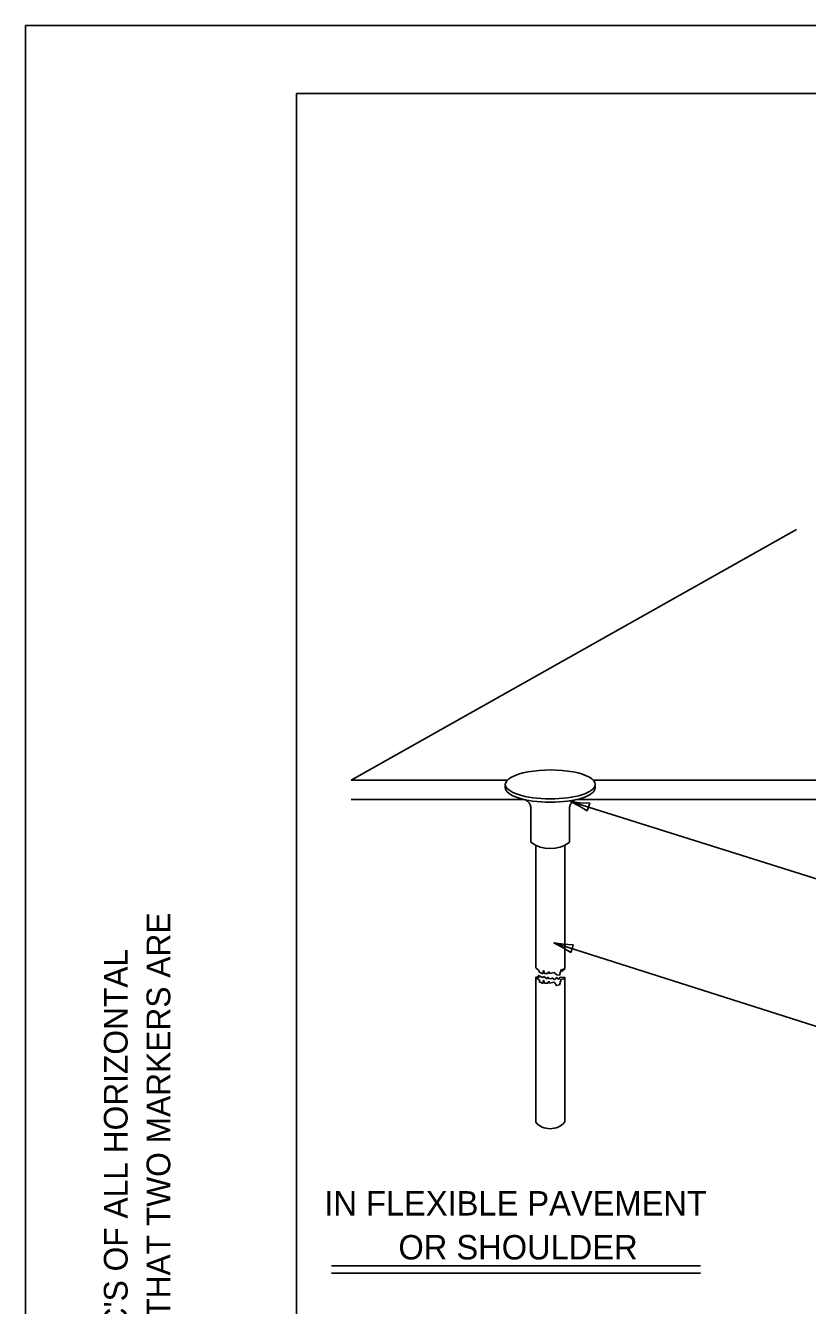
# Model space of a CAD drawing. Extents: x 0 to 2.83, y 0 to 1.83.
# Drawn here: x 0 to 0.481, y 1.047 to 1.833 of the extents above; entities that cross this region are included whole.
import ezdxf

# ---------------------------------------------------------------- set-up
doc = ezdxf.new("R2010")
doc.units = 0
for name, color, linetype in [('RD_Pr_Roadway_Items', 7, 'Continuous'), ('RD_Pr_Roadway_Notes', 7, 'Continuous'), ('SC_Scratch7', 7, 'Continuous'), ('SH_General_Details', 7, 'Continuous'), ('SH_Printer_Plotting_Border', 7, 'Continuous')]:
    doc.layers.add(name, color=color, linetype=linetype)

msp = doc.modelspace()

# ---------------------------------------------------------------- linework, layer by layer
at = {"layer": 'RD_Pr_Roadway_Items'}
for p, q in [((0.20023, 1.36938), (0.4741, 1.5236)), ((0.20023, 1.36938), (0.29624, 1.36938)), ((0.34909, 1.36938), (0.49557, 1.36938)), ((0.29499, 1.36671), (0.29495, 1.36485)), ((0.3502, 1.36671), (0.35017, 1.36466)), ((0.20023, 1.35751), (0.3067, 1.35751)), ((0.33886, 1.35751), (0.49557, 1.35751)), ((0.31071, 1.33127), (0.31071, 1.35276)), ((0.33446, 1.33127), (0.33446, 1.35276)), ((0.31368, 1.25408), (0.31368, 1.32943)), ((0.33149, 1.25408), (0.33149, 1.32943)), ((0.31368, 1.15907), (0.31368, 1.24814)), ((0.33149, 1.15907), (0.33149, 1.24814))]:
    msp.add_line(p, q, dxfattribs=at)
for points in [[(0.31368, 1.25408), (0.31532, 1.25257), (0.31596, 1.25132), (0.31801, 1.25044), (0.31854, 1.25231), (0.31915, 1.25065), (0.32098, 1.25048), (0.3218, 1.25149), (0.32242, 1.25061), (0.32484, 1.25113), (0.32542, 1.25084), (0.32675, 1.24964), (0.3283, 1.24963), (0.32892, 1.25162), (0.32938, 1.25283), (0.33078, 1.25328), (0.33108, 1.25283), (0.33149, 1.25408)], [(0.33108, 1.25296), (0.33093, 1.25296), (0.33067, 1.25257), (0.33004, 1.25188), (0.32925, 1.2524)], [(0.31368, 1.24814), (0.31618, 1.2463), (0.31596, 1.24539), (0.31801, 1.24451), (0.31854, 1.24637), (0.31915, 1.24471), (0.32098, 1.24454), (0.3218, 1.24555), (0.32242, 1.24467), (0.32484, 1.2452), (0.32542, 1.2449), (0.32654, 1.24314), (0.3283, 1.24369), (0.32892, 1.24568), (0.32938, 1.24689), (0.33078, 1.24735), (0.33108, 1.24689), (0.33149, 1.24814), (0.32878, 1.24822), (0.32852, 1.24783), (0.32791, 1.24716), (0.32656, 1.24803), (0.32615, 1.24725), (0.32497, 1.24686), (0.32373, 1.24783), (0.32314, 1.24731), (0.32177, 1.24748), (0.32128, 1.2482), (0.32066, 1.24731), (0.31876, 1.24869), (0.31854, 1.24843), (0.31785, 1.24803), (0.3154, 1.2494), (0.31553, 1.248), (0.31469, 1.24846), (0.31368, 1.24814)]]:
    msp.add_lwpolyline(points, dxfattribs=at)
msp.add_lwpolyline([(0.3154, 1.2494), (0.31785, 1.24803), (0.31854, 1.24843), (0.31876, 1.24869), (0.32066, 1.24731), (0.32128, 1.2482), (0.32177, 1.24748), (0.32314, 1.24731), (0.32373, 1.24783), (0.32497, 1.24686), (0.32615, 1.24725), (0.32656, 1.24803), (0.32791, 1.24716), (0.32852, 1.24783), (0.32878, 1.24822), (0.33149, 1.24814), (0.33108, 1.24689), (0.33078, 1.24735), (0.32938, 1.24689), (0.3283, 1.24369), (0.32654, 1.24314), (0.32542, 1.2449), (0.32484, 1.2452), (0.32242, 1.24467), (0.3218, 1.24555), (0.32098, 1.24454), (0.31915, 1.24471), (0.31854, 1.24637), (0.31801, 1.24451), (0.31596, 1.24539), (0.31618, 1.2463), (0.31368, 1.24814), (0.31469, 1.24846), (0.31553, 1.248)], close=True, dxfattribs=at)
for centre, radius, start, end in [((0.30471, 1.35197), 0.00604, 7.46026, 62.59724), ((0.34044, 1.35197), 0.00604, 120.01103, 172.53974), ((0.32258, 1.34711), 0.01979, 233.13016, 306.86984), ((0.32258, 1.16711), 0.012, 222.07514, 317.92493)]:
    msp.add_arc(centre, radius, start, end, dxfattribs=at)
for centre, major_axis, start_param, end_param in [((0.32259, 1.36681), (0.02761, 0.00009), 6.262175, 9.424566), ((0.32256, 1.36475), (0.02761, -0.00009), 3.141804, 6.283301), ((0.32258, 1.36681), (0.02761, -0.00009), 3.141804, 6.283301)]:
    msp.add_ellipse(centre, major_axis=major_axis, ratio=0.322478, start_param=start_param, end_param=end_param, dxfattribs=at)
at = {"layer": 'RD_Pr_Roadway_Notes'}
for p, q in [((0.68796, 1.24523), (0.33502, 1.35635)), ((0.6427, 1.16831), (0.32491, 1.26933)), ((0.18815, 1.07091), (0.41506, 1.07091)), ((0.18815, 1.06624), (0.41506, 1.06624))]:
    msp.add_line(p, q, dxfattribs=at)
for points in [[(0.34541, 1.35053), (0.34615, 1.35285), (0.34688, 1.35518), (0.34088, 1.35557), (0.33502, 1.35635), (0.34061, 1.35341)], [(0.33529, 1.26347), (0.33603, 1.26579), (0.33677, 1.26812), (0.33078, 1.26852), (0.32491, 1.26933), (0.3305, 1.26636)]]:
    msp.add_lwpolyline(points, close=True, dxfattribs=at)
at = {"layer": 'SH_General_Details'}
for p, q in [((0, 1.83333), (0, 0)), ((2.83332, 1.83333), (0, 1.83333))]:
    msp.add_line(p, q, dxfattribs=at)
msp.add_lwpolyline([(0.16667, 1.79166), (2.79166, 1.79166), (2.79166, 0.04167), (0.16667, 0.04167)], close=True, dxfattribs=at)
at = {"layer": 'SH_Printer_Plotting_Border'}
msp.add_lwpolyline([(0, 0), (2.83332, 0), (2.83332, 1.83333), (0, 1.83333)], close=True, dxfattribs=at)

# ---------------------------------------------------------------- texts
at = {"layer": 'RD_Pr_Roadway_Notes'}
for s, p in [('IN FLEXIBLE PAVEMENT', (0.1837, 1.10177)), ('OR SHOULDER', (0.22925, 1.07477))]:
    msp.add_text(s, height=0.015, dxfattribs=at).set_placement(p)
at = {"layer": 'SC_Scratch7'}
for s, p in [('CURVES AND SPACE THEM ALONG TANGENTS SO THAT TWO MARKERS ARE', (0.08898, 0.55452)), ('BDE 58-8.02 "PLACE MARKERS AT THE PT\'S AND PC\'S OF ALL HORIZONTAL', (0.06273, 0.55452))]:
    msp.add_text(s, height=0.0145833, rotation=90, dxfattribs=at).set_placement(p)

doc.saveas('drawing.dxf')
